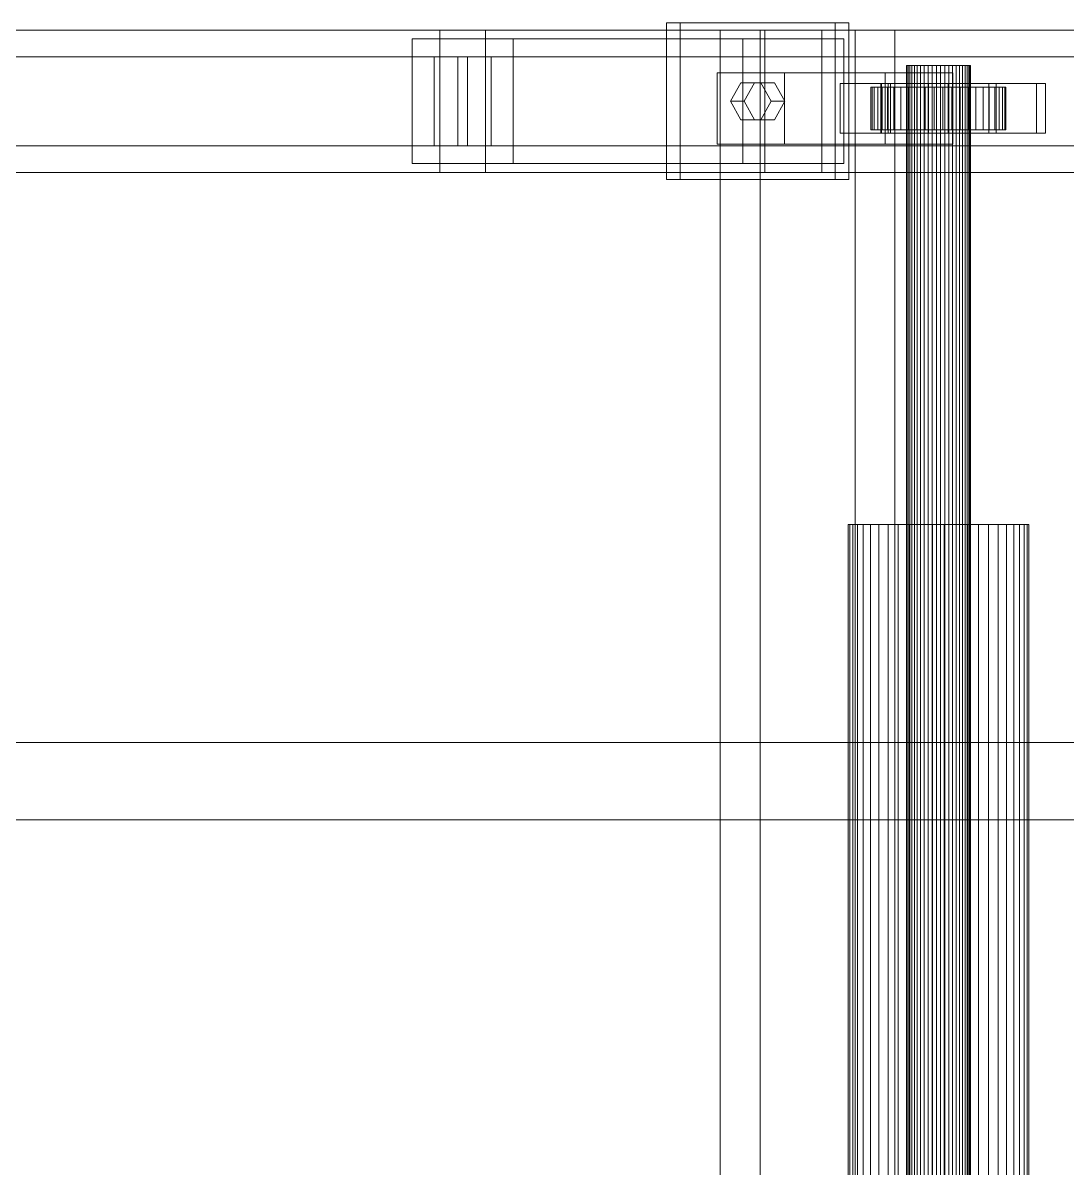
# Model space of a CAD drawing. Header units: millimetres. Extents: x -191664 to 191490, y -197311 to 10263.
# Drawn here: x 7900.2 to 8193.4, y -17869.5 to -17548 of the extents above; entities that cross this region are included whole.
import ezdxf

# ---------------------------------------------------------------- set-up
doc = ezdxf.new("R2010")
doc.units = ezdxf.units.MM
doc.layers.add('superior_C01', color=7, linetype='Continuous', lineweight=0)

msp = doc.modelspace()

# ---------------------------------------------------------------- linework, layer by layer
at = {"layer": 'superior_C01', "color": 139, "true_color": 0x354b57}
for p, q in [((8017.26, -17550), (6880.43, -17550)), ((6893.23, -17550), (8030.06, -17550)), ((8108.51, -17550), (6971.68, -17550)), ((6987.68, -17550), (8124.51, -17550)), ((8017.26, -17550), (8017.26, -17590)), ((8030.06, -17550), (8017.26, -17550)), ((9154.09, -17550), (8017.26, -17550)), ((8030.06, -17590), (8030.06, -17550)), ((8030.06, -17550), (9166.89, -17550)), ((8128.26, -17548), (8080.89, -17548)), ((8080.89, -17548), (8080.89, -17592)), ((8084.73, -17548), (8080.89, -17548)), ((8084.73, -17592), (8084.73, -17548)), ((8084.73, -17548), (8132.1, -17548)), ((8133.86, -17550), (8095.96, -17550)), ((8095.96, -17550), (8095.96, -18450)), ((8107.17, -17550), (8095.96, -17550)), ((8107.17, -18450), (8107.17, -17550)), ((8107.17, -17550), (8145.06, -17550)), ((8108.51, -17550), (8108.51, -17590)), ((8124.51, -17550), (8108.51, -17550)), ((9245.34, -17550), (8108.51, -17550)), ((8124.51, -17590), (8124.51, -17550)), ((8124.51, -17550), (9261.34, -17550)), ((8128.26, -17592), (8128.26, -17548)), ((8128.26, -17548), (8132.1, -17548)), ((8132.1, -17548), (8132.1, -17592)), ((8133.86, -18450), (8133.86, -17550)), ((8133.86, -17550), (8145.06, -17550)), ((8145.06, -17550), (8145.06, -18450)), ((8037.87, -17552.5), (8009.45, -17552.5)), ((8009.45, -17552.5), (8009.45, -17587.5)), ((8102.3, -17552.5), (8009.45, -17552.5)), ((8037.87, -17587.5), (8037.87, -17552.5)), ((8037.87, -17552.5), (8130.72, -17552.5)), ((8102.3, -17587.5), (8102.3, -17552.5)), ((8102.3, -17552.5), (8130.72, -17552.5)), ((8130.72, -17552.5), (8130.72, -17587.5)), ((8015.65, -17557.5), (6971.67, -17557.5)), ((6987.69, -17557.5), (8031.67, -17557.5)), ((8015.65, -17557.5), (8015.65, -17582.5)), ((8031.67, -17557.5), (8015.65, -17557.5)), ((8022.33, -17557.5), (8024.99, -17557.5)), ((8022.33, -17582.5), (8022.33, -17557.5)), ((9252.01, -17557.5), (8022.33, -17557.5)), ((8024.99, -17557.5), (8024.99, -17582.5)), ((8024.99, -17557.5), (9254.67, -17557.5)), ((8031.67, -17582.5), (8031.67, -17557.5)), ((8114.04, -17562), (8095.1, -17562)), ((8095.1, -17562), (8095.1, -17582)), ((8142.34, -17562), (8095.1, -17562)), ((8114.04, -17582), (8114.04, -17562)), ((8114.04, -17562), (8161.28, -17562)), ((8142.34, -17582), (8142.34, -17562)), ((8142.34, -17562), (8161.28, -17562)), ((8161.28, -17562), (8161.28, -17582)), ((8141.06, -17565), (8129.69, -17565)), ((8129.69, -17565), (8129.69, -17579)), ((8143.14, -17565), (8129.69, -17565)), ((8141.06, -17579), (8141.06, -17565)), ((8141.06, -17565), (8154.5, -17565)), ((8184.81, -17565), (8141.23, -17565)), ((8141.23, -17565), (8141.23, -17579)), ((8143.79, -17565), (8141.23, -17565)), ((8143.14, -17579), (8143.14, -17565)), ((8143.14, -17565), (8154.5, -17565)), ((8143.79, -17579), (8143.79, -17565)), ((8143.79, -17565), (8187.37, -17565)), ((8154.5, -17565), (8154.5, -17579)), ((8171.37, -17565), (8160, -17565)), ((8160, -17565), (8160, -17579)), ((8173.45, -17565), (8160, -17565)), ((8171.37, -17579), (8171.37, -17565)), ((8171.37, -17565), (8184.82, -17565)), ((8173.45, -17579), (8173.45, -17565)), ((8173.45, -17565), (8184.82, -17565)), ((8184.81, -17579), (8184.81, -17565)), ((8184.81, -17565), (8187.37, -17565)), ((8184.82, -17565), (8184.82, -17579)), ((8187.37, -17565), (8187.37, -17579)), ((8129.69, -17579), (8141.06, -17579)), ((8129.69, -17579), (8143.14, -17579)), ((8154.5, -17579), (8141.06, -17579)), ((8141.23, -17579), (8184.81, -17579)), ((8141.23, -17579), (8143.79, -17579)), ((8154.5, -17579), (8143.14, -17579)), ((8187.37, -17579), (8143.79, -17579)), ((8160, -17579), (8171.37, -17579)), ((8160, -17579), (8173.45, -17579)), ((8184.82, -17579), (8171.37, -17579)), ((8184.82, -17579), (8173.45, -17579)), ((8187.37, -17579), (8184.81, -17579)), ((6971.67, -17582.5), (8015.65, -17582.5)), ((6987.69, -17582.5), (8031.67, -17582.5)), ((8015.65, -17582.5), (8031.67, -17582.5)), ((8024.99, -17582.5), (8022.33, -17582.5)), ((8022.33, -17582.5), (9252.01, -17582.5)), ((8024.99, -17582.5), (9254.67, -17582.5)), ((8095.1, -17582), (8114.04, -17582)), ((8095.1, -17582), (8142.34, -17582)), ((8161.28, -17582), (8114.04, -17582)), ((8161.28, -17582), (8142.34, -17582)), ((8009.45, -17587.5), (8037.87, -17587.5)), ((8102.3, -17587.5), (8009.45, -17587.5)), ((8130.72, -17587.5), (8037.87, -17587.5)), ((8130.72, -17587.5), (8102.3, -17587.5)), ((6880.43, -17590), (8017.26, -17590)), ((6893.23, -17590), (8030.06, -17590)), ((6971.68, -17590), (8108.51, -17590)), ((6987.68, -17590), (8124.51, -17590)), ((8017.26, -17590), (8030.06, -17590)), ((8017.26, -17590), (9154.09, -17590)), ((8030.06, -17590), (9166.89, -17590)), ((8080.89, -17592), (8128.26, -17592)), ((8080.89, -17592), (8084.73, -17592)), ((8132.1, -17592), (8084.73, -17592)), ((8108.51, -17590), (8124.51, -17590)), ((8108.51, -17590), (9245.34, -17590)), ((8124.51, -17590), (9261.34, -17590)), ((8132.1, -17592), (8128.26, -17592))]:
    msp.add_line(p, q, dxfattribs=at)
at = {"layer": 'superior_C01', "color": 9, "true_color": 0xbac6cb}
for p, q in [((8148.43, -17560), (8148.27, -17560)), ((8148.27, -17560), (8148.73, -17560)), ((8148.27, -18440), (8148.27, -17560)), ((8149.19, -17560), (8148.43, -17560)), ((8148.43, -18440), (8148.43, -17560)), ((8148.73, -17560), (8149.76, -17560)), ((8148.73, -18440), (8148.73, -17560)), ((8150.5, -17560), (8149.19, -17560)), ((8149.19, -18440), (8149.19, -17560)), ((8149.76, -17560), (8151.31, -17560)), ((8149.76, -18440), (8149.76, -17560)), ((8152.26, -17560), (8150.5, -17560)), ((8150.5, -18440), (8150.5, -17560)), ((8151.31, -17560), (8153.26, -17560)), ((8151.31, -18440), (8151.31, -17560)), ((8154.37, -17560), (8152.26, -17560)), ((8152.26, -18440), (8152.26, -17560)), ((8153.26, -17560), (8155.49, -17560)), ((8153.26, -18440), (8153.26, -17560)), ((8156.68, -17560), (8154.37, -17560)), ((8154.37, -18440), (8154.37, -17560)), ((8155.49, -17560), (8157.83, -17560)), ((8155.49, -18440), (8155.49, -17560)), ((8159.02, -17560), (8156.68, -17560)), ((8156.68, -18440), (8156.68, -17560)), ((8157.83, -17560), (8160.14, -17560)), ((8157.83, -18440), (8157.83, -17560)), ((8161.25, -17560), (8159.02, -17560)), ((8159.02, -18440), (8159.02, -17560)), ((8160.14, -17560), (8162.24, -17560)), ((8160.14, -18440), (8160.14, -17560)), ((8163.2, -17560), (8161.25, -17560)), ((8161.25, -18440), (8161.25, -17560)), ((8162.24, -17560), (8164.01, -17560)), ((8162.24, -18440), (8162.24, -17560)), ((8164.74, -17560), (8163.2, -17560)), ((8163.2, -18440), (8163.2, -17560)), ((8164.01, -17560), (8165.32, -17560)), ((8164.01, -18440), (8164.01, -17560)), ((8165.78, -17560), (8164.74, -17560)), ((8164.74, -18440), (8164.74, -17560)), ((8165.32, -17560), (8166.08, -17560)), ((8165.32, -18440), (8165.32, -17560)), ((8166.24, -17560), (8165.78, -17560)), ((8165.78, -17560), (8165.78, -18440)), ((8166.08, -17560), (8166.24, -17560)), ((8166.08, -18440), (8166.08, -17560)), ((8166.24, -18440), (8166.24, -17560))]:
    msp.add_line(p, q, dxfattribs=at)
at = {"layer": 'superior_C01', "color": 9, "true_color": 0xbdc8cc}
for p, q in [((8098.89, -17570), (8101.73, -17564.8)), ((8101.73, -17564.8), (8107.41, -17564.8)), ((8105.57, -17564.8), (8101.73, -17564.8)), ((8105.57, -17564.8), (8102.73, -17570)), ((8111.26, -17564.8), (8105.57, -17564.8)), ((8107.41, -17564.8), (8110.26, -17570)), ((8111.26, -17564.8), (8107.41, -17564.8)), ((8114.1, -17570), (8111.26, -17564.8)), ((8101.73, -17575.2), (8098.89, -17570)), ((8098.89, -17570), (8102.73, -17570)), ((8102.73, -17570), (8105.57, -17575.2)), ((8110.26, -17570), (8107.41, -17575.2)), ((8114.1, -17570), (8110.26, -17570)), ((8111.26, -17575.2), (8114.1, -17570)), ((8107.41, -17575.2), (8101.73, -17575.2)), ((8105.57, -17575.2), (8101.73, -17575.2)), ((8105.57, -17575.2), (8111.26, -17575.2)), ((8111.26, -17575.2), (8107.41, -17575.2))]:
    msp.add_line(p, q, dxfattribs=at)
at = {"layer": 'superior_C01', "color": 155, "true_color": 0x617580}
for p, q in [((8138.62, -17566), (8138.29, -17566)), ((8138.29, -17566), (8148.27, -17566)), ((8138.29, -17578), (8138.29, -17566)), ((8138.29, -17566), (8139.25, -17566)), ((8140.22, -17566), (8138.62, -17566)), ((8138.62, -17566), (8148.43, -17566)), ((8138.62, -17578), (8138.62, -17566)), ((8139.25, -17566), (8148.73, -17566)), ((8139.25, -17578), (8139.25, -17566)), ((8139.25, -17566), (8141.44, -17566)), ((8142.99, -17566), (8140.22, -17566)), ((8140.22, -17566), (8149.19, -17566)), ((8140.22, -17578), (8140.22, -17566)), ((8141.44, -17566), (8149.76, -17566)), ((8141.44, -17578), (8141.44, -17566)), ((8141.44, -17566), (8144.71, -17566)), ((8146.72, -17566), (8142.99, -17566)), ((8142.99, -17566), (8150.5, -17566)), ((8142.99, -17578), (8142.99, -17566)), ((8144.71, -17566), (8151.31, -17566)), ((8144.71, -17578), (8144.71, -17566)), ((8144.71, -17566), (8148.83, -17566)), ((8151.17, -17566), (8146.72, -17566)), ((8146.72, -17566), (8152.26, -17566)), ((8146.72, -17578), (8146.72, -17566)), ((8148.27, -17566), (8148.43, -17566)), ((8148.27, -17566), (8148.27, -17578)), ((8148.73, -17566), (8148.27, -17566)), ((8148.43, -17566), (8149.19, -17566)), ((8148.43, -17566), (8148.43, -17578)), ((8148.73, -17566), (8148.73, -17578)), ((8149.76, -17566), (8148.73, -17566)), ((8148.83, -17566), (8153.26, -17566)), ((8148.83, -17578), (8148.83, -17566)), ((8148.83, -17566), (8153.52, -17566)), ((8149.19, -17566), (8150.5, -17566)), ((8149.19, -17566), (8149.19, -17578)), ((8149.76, -17566), (8149.76, -17578)), ((8151.31, -17566), (8149.76, -17566)), ((8150.5, -17566), (8152.26, -17566)), ((8150.5, -17566), (8150.5, -17578)), ((8156.04, -17566), (8151.17, -17566)), ((8151.17, -17566), (8154.37, -17566)), ((8151.17, -17578), (8151.17, -17566)), ((8151.31, -17566), (8151.31, -17578)), ((8153.26, -17566), (8151.31, -17566)), ((8152.26, -17566), (8154.37, -17566)), ((8152.26, -17566), (8152.26, -17578)), ((8153.26, -17566), (8153.26, -17578)), ((8155.49, -17566), (8153.26, -17566)), ((8153.52, -17566), (8155.49, -17566)), ((8153.52, -17578), (8153.52, -17566)), ((8153.52, -17566), (8158.47, -17566)), ((8154.37, -17566), (8156.68, -17566)), ((8154.37, -17566), (8154.37, -17578)), ((8155.49, -17566), (8155.49, -17578)), ((8157.83, -17566), (8155.49, -17566)), ((8160.99, -17566), (8156.04, -17566)), ((8156.04, -17566), (8156.68, -17566)), ((8156.04, -17578), (8156.04, -17566)), ((8156.68, -17566), (8159.02, -17566)), ((8156.68, -17566), (8156.68, -17578)), ((8158.47, -17566), (8157.83, -17566)), ((8157.83, -17566), (8157.83, -17578)), ((8160.14, -17566), (8157.83, -17566)), ((8158.47, -17578), (8158.47, -17566)), ((8158.47, -17566), (8163.34, -17566)), ((8160.99, -17566), (8159.02, -17566)), ((8159.02, -17566), (8161.25, -17566)), ((8159.02, -17566), (8159.02, -17578)), ((8163.34, -17566), (8160.14, -17566)), ((8160.14, -17566), (8160.14, -17578)), ((8162.24, -17566), (8160.14, -17566)), ((8165.68, -17566), (8160.99, -17566)), ((8160.99, -17578), (8160.99, -17566)), ((8165.68, -17566), (8161.25, -17566)), ((8161.25, -17566), (8163.2, -17566)), ((8161.25, -17566), (8161.25, -17578)), ((8167.79, -17566), (8162.24, -17566)), ((8162.24, -17566), (8162.24, -17578)), ((8164.01, -17566), (8162.24, -17566)), ((8169.8, -17566), (8163.2, -17566)), ((8163.2, -17566), (8164.74, -17566)), ((8163.2, -17566), (8163.2, -17578)), ((8163.34, -17578), (8163.34, -17566)), ((8163.34, -17566), (8167.79, -17566)), ((8171.52, -17566), (8164.01, -17566)), ((8164.01, -17566), (8164.01, -17578)), ((8165.32, -17566), (8164.01, -17566)), ((8173.07, -17566), (8164.74, -17566)), ((8164.74, -17566), (8165.78, -17566)), ((8164.74, -17566), (8164.74, -17578)), ((8174.28, -17566), (8165.32, -17566)), ((8165.32, -17566), (8165.32, -17578)), ((8166.08, -17566), (8165.32, -17566)), ((8169.8, -17566), (8165.68, -17566)), ((8165.68, -17578), (8165.68, -17566)), ((8165.78, -17566), (8175.25, -17566)), ((8165.78, -17578), (8165.78, -17566)), ((8165.78, -17566), (8166.24, -17566)), ((8175.88, -17566), (8166.08, -17566)), ((8166.08, -17566), (8166.08, -17578)), ((8166.24, -17566), (8166.08, -17566)), ((8176.22, -17566), (8166.24, -17566)), ((8166.24, -17566), (8166.24, -17578)), ((8167.79, -17578), (8167.79, -17566)), ((8167.79, -17566), (8171.52, -17566)), ((8173.07, -17566), (8169.8, -17566)), ((8169.8, -17578), (8169.8, -17566)), ((8171.52, -17578), (8171.52, -17566)), ((8171.52, -17566), (8174.28, -17566)), ((8175.25, -17566), (8173.07, -17566)), ((8173.07, -17578), (8173.07, -17566)), ((8174.28, -17578), (8174.28, -17566)), ((8174.28, -17566), (8175.88, -17566)), ((8175.25, -17566), (8175.25, -17578)), ((8176.22, -17566), (8175.25, -17566)), ((8175.88, -17578), (8175.88, -17566)), ((8175.88, -17566), (8176.22, -17566)), ((8176.22, -17578), (8176.22, -17566)), ((8148.27, -17578), (8138.29, -17578)), ((8138.29, -17578), (8138.62, -17578)), ((8139.25, -17578), (8138.29, -17578)), ((8148.43, -17578), (8138.62, -17578)), ((8138.62, -17578), (8140.22, -17578)), ((8148.73, -17578), (8139.25, -17578)), ((8141.44, -17578), (8139.25, -17578)), ((8149.19, -17578), (8140.22, -17578)), ((8140.22, -17578), (8142.99, -17578)), ((8149.76, -17578), (8141.44, -17578)), ((8144.71, -17578), (8141.44, -17578)), ((8150.5, -17578), (8142.99, -17578)), ((8142.99, -17578), (8146.72, -17578)), ((8151.31, -17578), (8144.71, -17578)), ((8148.83, -17578), (8144.71, -17578)), ((8152.26, -17578), (8146.72, -17578)), ((8146.72, -17578), (8151.17, -17578)), ((8148.43, -17578), (8148.27, -17578)), ((8148.27, -17578), (8148.73, -17578)), ((8149.19, -17578), (8148.43, -17578)), ((8148.73, -17578), (8149.76, -17578)), ((8153.26, -17578), (8148.83, -17578)), ((8153.52, -17578), (8148.83, -17578)), ((8150.5, -17578), (8149.19, -17578)), ((8149.76, -17578), (8151.31, -17578)), ((8152.26, -17578), (8150.5, -17578)), ((8154.37, -17578), (8151.17, -17578)), ((8151.17, -17578), (8156.04, -17578)), ((8151.31, -17578), (8153.26, -17578)), ((8154.37, -17578), (8152.26, -17578)), ((8153.26, -17578), (8155.49, -17578)), ((8155.49, -17578), (8153.52, -17578)), ((8158.47, -17578), (8153.52, -17578)), ((8156.68, -17578), (8154.37, -17578)), ((8155.49, -17578), (8157.83, -17578)), ((8156.68, -17578), (8156.04, -17578)), ((8156.04, -17578), (8160.99, -17578)), ((8159.02, -17578), (8156.68, -17578)), ((8157.83, -17578), (8158.47, -17578)), ((8157.83, -17578), (8160.14, -17578)), ((8163.34, -17578), (8158.47, -17578)), ((8161.25, -17578), (8159.02, -17578)), ((8159.02, -17578), (8160.99, -17578)), ((8160.14, -17578), (8163.34, -17578)), ((8160.14, -17578), (8162.24, -17578)), ((8160.99, -17578), (8165.68, -17578)), ((8163.2, -17578), (8161.25, -17578)), ((8161.25, -17578), (8165.68, -17578)), ((8162.24, -17578), (8167.79, -17578)), ((8162.24, -17578), (8164.01, -17578)), ((8164.74, -17578), (8163.2, -17578)), ((8163.2, -17578), (8169.8, -17578)), ((8167.79, -17578), (8163.34, -17578)), ((8164.01, -17578), (8171.52, -17578)), ((8164.01, -17578), (8165.32, -17578)), ((8165.78, -17578), (8164.74, -17578)), ((8164.74, -17578), (8173.07, -17578)), ((8165.32, -17578), (8174.28, -17578)), ((8165.32, -17578), (8166.08, -17578)), ((8165.68, -17578), (8169.8, -17578)), ((8175.25, -17578), (8165.78, -17578)), ((8166.24, -17578), (8165.78, -17578)), ((8166.08, -17578), (8175.88, -17578)), ((8166.08, -17578), (8166.24, -17578)), ((8166.24, -17578), (8176.22, -17578)), ((8171.52, -17578), (8167.79, -17578)), ((8169.8, -17578), (8173.07, -17578)), ((8174.28, -17578), (8171.52, -17578)), ((8173.07, -17578), (8175.25, -17578)), ((8175.88, -17578), (8174.28, -17578)), ((8175.25, -17578), (8176.22, -17578)), ((8176.22, -17578), (8175.88, -17578))]:
    msp.add_line(p, q, dxfattribs=at)
at = {"layer": 'superior_C01', "color": 252, "true_color": 0x83939a}
for p, q in [((8132.35, -17688.85), (8131.91, -17688.85)), ((8131.91, -17688.85), (8133.19, -17688.85)), ((8131.91, -18311.15), (8131.91, -17688.85)), ((8134.49, -17688.85), (8132.35, -17688.85)), ((8132.35, -18311.15), (8132.35, -17688.85)), ((8133.19, -17688.85), (8136.12, -17688.85)), ((8133.19, -18311.15), (8133.19, -17688.85)), ((8138.18, -17688.85), (8134.49, -17688.85)), ((8134.49, -18311.15), (8134.49, -17688.85)), ((8136.12, -17688.85), (8140.48, -17688.85)), ((8136.12, -18311.15), (8136.12, -17688.85)), ((8143.17, -17688.85), (8138.18, -17688.85)), ((8138.18, -18311.15), (8138.18, -17688.85)), ((8140.48, -17688.85), (8145.99, -17688.85)), ((8140.48, -18311.15), (8140.48, -17688.85)), ((8149.12, -17688.85), (8143.17, -17688.85)), ((8143.17, -18311.15), (8143.17, -17688.85)), ((8145.99, -17688.85), (8152.27, -17688.85)), ((8145.99, -18311.15), (8145.99, -17688.85)), ((8155.63, -17688.85), (8149.12, -17688.85)), ((8149.12, -18311.15), (8149.12, -17688.85)), ((8152.27, -17688.85), (8158.88, -17688.85)), ((8152.27, -18311.15), (8152.27, -17688.85)), ((8162.24, -17688.85), (8155.63, -17688.85)), ((8155.63, -18311.15), (8155.63, -17688.85)), ((8158.88, -17688.85), (8165.39, -17688.85)), ((8158.88, -18311.15), (8158.88, -17688.85)), ((8168.52, -17688.85), (8162.24, -17688.85)), ((8162.24, -18311.15), (8162.24, -17688.85)), ((8165.39, -17688.85), (8171.34, -17688.85)), ((8165.39, -18311.15), (8165.39, -17688.85)), ((8174.03, -17688.85), (8168.52, -17688.85)), ((8168.52, -18311.15), (8168.52, -17688.85)), ((8171.34, -17688.85), (8176.33, -17688.85)), ((8171.34, -18311.15), (8171.34, -17688.85)), ((8178.39, -17688.85), (8174.03, -17688.85)), ((8174.03, -18311.15), (8174.03, -17688.85)), ((8176.33, -17688.85), (8180.02, -17688.85)), ((8176.33, -18311.15), (8176.33, -17688.85)), ((8181.32, -17688.85), (8178.39, -17688.85)), ((8178.39, -18311.15), (8178.39, -17688.85)), ((8180.02, -17688.85), (8182.16, -17688.85)), ((8180.02, -18311.15), (8180.02, -17688.85)), ((8182.6, -17688.85), (8181.32, -17688.85)), ((8181.32, -17688.85), (8181.32, -18311.15)), ((8182.16, -17688.85), (8182.6, -17688.85)), ((8182.16, -18311.15), (8182.16, -17688.85)), ((8182.6, -18311.15), (8182.6, -17688.85))]:
    msp.add_line(p, q, dxfattribs=at)
at = {"layer": 'superior_C01', "color": 251, "true_color": 0x586d65}
for p, q in [((2012.49, -17750), (11002.45, -17750)), ((11004.06, -17750), (2014.1, -17750))]:
    msp.add_line(p, q, dxfattribs=at)
at = {"layer": 'superior_C01', "color": 139, "true_color": 0x345e4e}
for p, q in [((7417.43, -17771.7), (8346.37, -17771.7)), ((8348.28, -17771.7), (7419.34, -17771.7))]:
    msp.add_line(p, q, dxfattribs=at)

doc.saveas('drawing.dxf')
